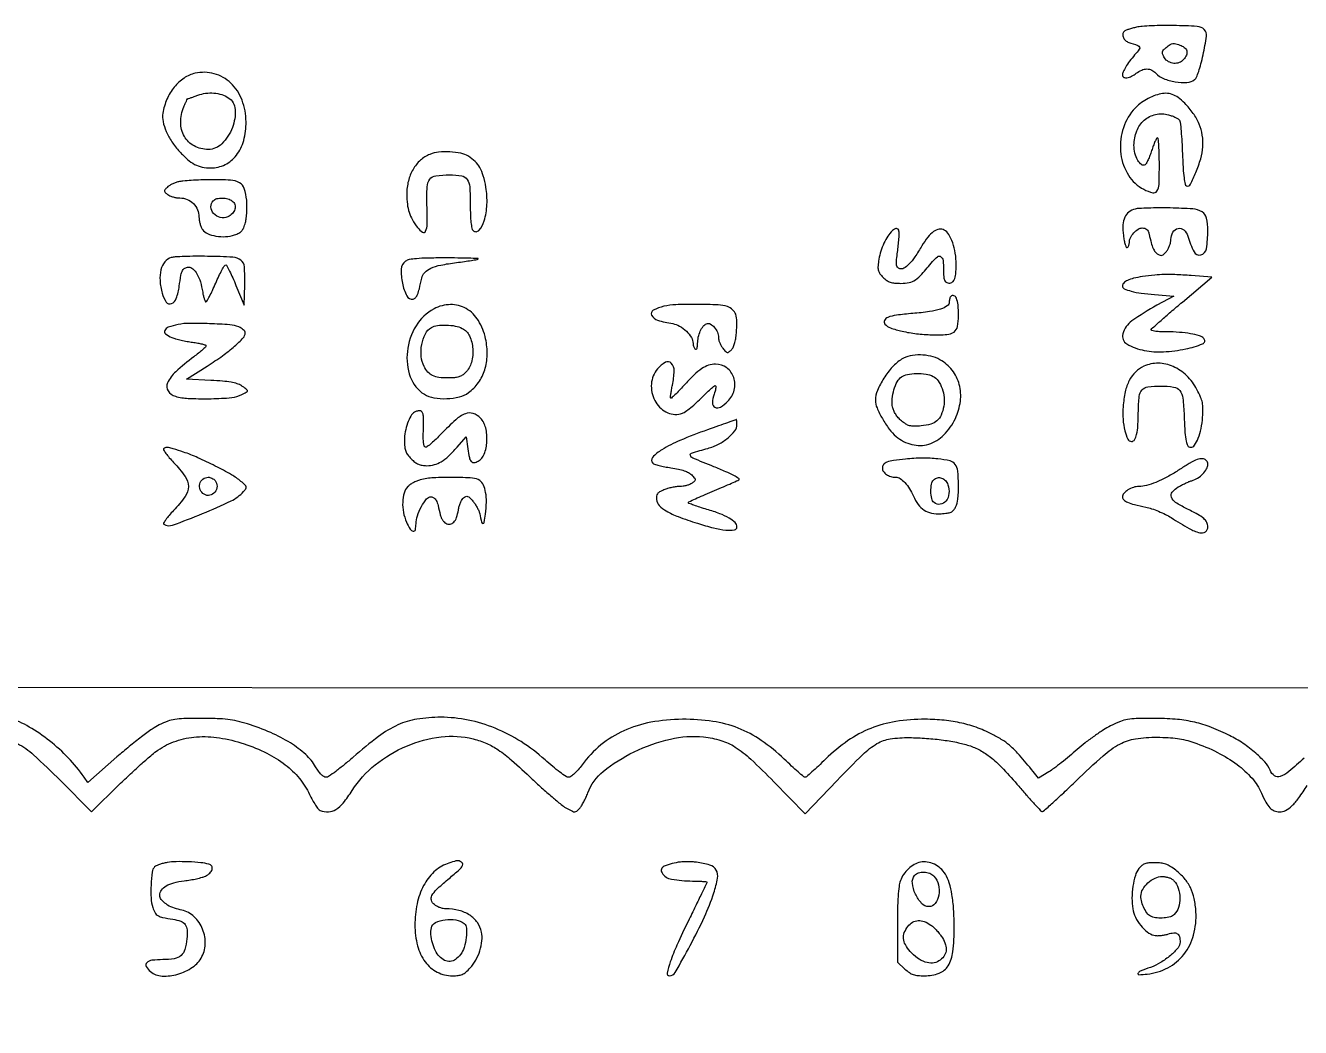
# Model space of a CAD drawing. Extents: x 8694 to 20248, y -4045 to 2404.
# Drawn here: x 9689 to 10241, y 1652 to 2086 of the extents above; entities that cross this region are included whole.
import ezdxf

# ---------------------------------------------------------------- set-up
doc = ezdxf.new("R2010")
doc.units = 0
doc.header["$MEASUREMENT"] = 0

msp = doc.modelspace()

# ---------------------------------------------------------------- linework, layer by layer
for points in [[(10394.52, 1641.25, -0.000071), (9974.43, 1641.35, -0.000235), (9697.85, 1641.58, -0.00019), (9502.11, 1641.91, -0.004014)], [(10242.76, 1768.98, -0.012447), (10236.1, 1763.15, -0.087895), (10232.38, 1761.02, -0.241452), (10229.91, 1761.34, -0.144642), (10228.01, 1763.7, 0.088974), (10225.68, 1767.34, 0.03111), (10221.15, 1771.64, 0.030004), (10215.53, 1775.82, 0.032621), (10209.6, 1779.17, 0.022129), (10201.54, 1782.61, 0.036258), (10194.42, 1784.72, 0.034917), (10186.88, 1785.82, 0.01881), (10177.5, 1786.17, 0.005743), (10169.98, 1786.08, 0.037553), (10166.23, 1785.71, 0.053052), (10163.13, 1784.83, 0.018112), (10158.86, 1782.91, 0.027269), (10155.76, 1781.17, 0.012059), (10151.87, 1778.56, 0.011895), (10147.87, 1775.59, 0.015688), (10144.38, 1772.69, -0.007434), (10141.05, 1769.82, -0.006823), (10137.54, 1766.97, -0.006834), (10134.34, 1764.52, -0.022208), (10132.13, 1763.02), (10127.73, 1760.31), (10125.31, 1763.24, 0.005607), (10119.41, 1770.22, 0.02826), (10115.86, 1773.89, 0.041976), (10112.6, 1776.43, 0.023408), (10108.25, 1778.98, 0.03174), (10101.46, 1782.02, 0.032666), (10094.41, 1784.13, 0.031294), (10086.86, 1785.38, 0.024782), (10078.6, 1785.81, 0.038922), (10065.84, 1784.84, 0.056853), (10054.97, 1781.86, 0.057407), (10045.13, 1776.55, 0.040666), (10035.45, 1768.54, -0.004776), (10032.3, 1765.52, -0.007359), (10029.51, 1762.98, -0.003035), (10027.1, 1760.87, -0.179903), (10026.56, 1760.67, -0.178272), (10026.02, 1760.87, -0.002942), (10023.56, 1762.99, -0.007214), (10020.72, 1765.54, -0.004679), (10017.5, 1768.57, 0.040111), (10007.59, 1776.67, 0.058017), (9997.61, 1781.98, 0.057189), (9986.57, 1784.9, 0.037631), (9973.44, 1785.81, 0.043962), (9959.75, 1784.51, 0.061158), (9948, 1780.83, 0.065572), (9938.12, 1774.67, 0.061689), (9929.93, 1766.05, -0.018978), (9928.23, 1763.92, -0.027885), (9926.57, 1762.2, -0.029415), (9925.1, 1760.99, -0.158687), (9924.12, 1760.67, -0.149719), (9923.03, 1761.01, -0.010448), (9920.37, 1762.89, -0.014084), (9917.25, 1765.33, -0.010105), (9913.91, 1768.22, 0.041154), (9903.54, 1776.11, 0.045248), (9892.33, 1781.92, 0.046745), (9880.61, 1785.47, 0.050233), (9868.71, 1786.67, 0.0395), (9858.42, 1785.86, 0.067455), (9850.17, 1783.37, 0.055114), (9841.82, 1778.4, 0.01858), (9830.83, 1769.42, -0.008544), (9826.89, 1766.07, -0.012201), (9823.27, 1763.24, -0.008191), (9820.18, 1761.02, -0.152705), (9819.05, 1760.67, -0.150757), (9818.12, 1760.96, -0.047856), (9816.99, 1761.9, -0.039151), (9815.77, 1763.34, -0.0236), (9814.55, 1765.21, 0.076443), (9810.23, 1770.52, 0.04343), (9803.62, 1775.53, 0.037609), (9795.1, 1780.04, 0.02683), (9784.99, 1783.83, 0.019302), (9780.57, 1785.03, 0.027554), (9776.56, 1785.72, 0.021809), (9771.87, 1786.07, 0.007412), (9765.02, 1786.17, 0.005328), (9757.43, 1786.09, 0.032852), (9753.54, 1785.75, 0.051222), (9750.51, 1784.96, 0.024779), (9746.82, 1783.37, 0.038551), (9743.8, 1781.58, 0.009411), (9739.12, 1778.18, 0.009454), (9733.81, 1774, 0.008601), (9728.5, 1769.49), (9715.88, 1758.42), (9714.24, 1760.77, 0.038111), (9707.47, 1769.02, 0.034498), (9699.32, 1776.44, 0.035422), (9690.49, 1782.46, 0.047766), (9681.72, 1786.51, 0.071038)], [(9685.4, 1775.31, -0.064118), (9692.34, 1770.41, -0.011104), (9703.96, 1759.25), (9717.4, 1745.76), (9729.46, 1757.5, -0.005128), (9734.42, 1762.23, -0.005536), (9739.36, 1766.73, -0.005242), (9743.67, 1770.5, -0.026388), (9746.21, 1772.46, -0.069544), (9754.07, 1776.39, -0.063172), (9762.98, 1778.18, -0.057222), (9772.84, 1777.77, -0.041496), (9783.52, 1775.17, -0.034204), (9793.38, 1771.11, -0.04967), (9801.35, 1766.14, -0.055594), (9807.5, 1760.2, -0.062584), (9811.9, 1753.27, 0.016051), (9813.17, 1750.79, 0.020471), (9814.5, 1748.61, 0.018873), (9815.73, 1746.9, 0.136194), (9816.54, 1746.3, 0.10011), (9820.13, 1745.7, 0.132408), (9823.28, 1746.66, 0.085771), (9826.47, 1749.52, 0.024527), (9830.35, 1754.95, -0.080922), (9840.35, 1766.06, -0.068624), (9853.92, 1774.19, -0.070198), (9868.85, 1778.2, -0.093526), (9882.84, 1777.3, -0.038751), (9888.64, 1775.32, -0.048113), (9893.64, 1772.58, -0.031748), (9899.41, 1768.09, -0.007647), (9908.35, 1759.92, 0.006065), (9913.02, 1755.62, 0.007224), (9917.53, 1751.69, 0.006343), (9921.42, 1748.48, 0.045791), (9923.44, 1747.14, 0.010553), (9925.77, 1745.95, 0.115758), (9926.79, 1745.72, 0.17338), (9927.63, 1746.03, 0.030849), (9928.86, 1747.19, 0.048586), (9929.69, 1748.27, 0.016756), (9930.67, 1749.98, 0.016468), (9931.64, 1751.94, 0.018362), (9932.44, 1753.89, -0.136891), (9939.16, 1763.24, -0.056233), (9952.47, 1771.65, -0.054572), (9968.23, 1777.26, -0.084487), (9982.61, 1778.18, -0.048589), (9990.09, 1776.66, -0.067858), (9996.27, 1773.79, -0.045983), (10003.03, 1768.53, -0.011392), (10013.06, 1758.69), (10026.6, 1744.78), (10040.42, 1759.26, -0.008468), (10051.57, 1770.55, -0.05952), (10057.68, 1775.26, -0.097257), (10063.44, 1777.32, -0.041045), (10071.68, 1777.87, -0.014574), (10079.2, 1777.54, -0.015856), (10086.48, 1776.78, -0.017024), (10092.99, 1775.66, -0.031806), (10098.15, 1774.24, -0.048635), (10102.92, 1772.06, -0.041812), (10107.44, 1768.9, -0.030348), (10112.5, 1764.15, -0.010948), (10119.11, 1756.82, 0.002745), (10122.7, 1752.72, 0.004214), (10125.85, 1749.2, 0.001502), (10128.6, 1746.21, 0.113346), (10129.14, 1745.85, 0.281166), (10129.71, 1745.95, 0.001714), (10133.85, 1749.63, 0.006251), (10138.57, 1753.96, 0.003859), (10144.01, 1759.16, -0.011102), (10155.72, 1770.03, -0.05798), (10162.91, 1775.06, -0.085281), (10169.74, 1777.35, -0.040484), (10179.02, 1778.03, -0.012005), (10183.89, 1777.88, -0.021821), (10187.86, 1777.48, -0.024707), (10191.42, 1776.79, -0.02219), (10195.02, 1775.73, -0.033465), (10205.17, 1771.47, -0.044633), (10213.68, 1766.21, -0.050785), (10220.15, 1760.25, -0.078831), (10224.23, 1753.86, 0.020994), (10226.18, 1749.83, 0.066855), (10227.94, 1747.42, 0.101864), (10229.8, 1746.13, 0.101192), (10232.03, 1745.67, 0.121993), (10234.68, 1746.33, 0.068973), (10237.39, 1748.27, 0.045534), (10240.4, 1751.72, 0.016116), (10244.08, 1757.15, -0.042516)]]:
    msp.add_lwpolyline(points, format="xyb")
for points in [[(10170.09, 2085.63, 0.014973), (10168.33, 2085.21, 0.017617), (10166.69, 2084.7, 0.016709), (10165.34, 2084.18, 0.096231), (10164.71, 2083.76, 0.180002), (10164.19, 2082.61, 0.121243), (10164.43, 2081.18, 0.105088), (10165.37, 2079.86, 0.109425), (10166.75, 2079.06, -0.007834), (10170.63, 2077.77, -0.201003), (10171.44, 2077.04, -0.280965), (10171.33, 2076.09, -0.014867), (10169.31, 2073.62, 0.017736), (10167.13, 2070.92, 0.02686), (10165.46, 2068.42, 0.030469), (10164.34, 2066.27, 0.104196), (10164.02, 2064.74, 0.311906), (10164.59, 2063.91, 0.129692), (10166, 2063.77, 0.076107), (10168, 2064.4, 0.051418), (10170.02, 2065.67, -0.061921), (10172.38, 2067.08, -0.104319), (10174.62, 2067.56, -0.117148), (10176.69, 2067.07, -0.09262), (10178.52, 2065.68, 0.116214), (10181.8, 2063.41, 0.052452), (10186.88, 2062.02, 0.052631), (10191.99, 2061.72, 0.151369), (10195.29, 2062.92, 0.130101), (10196.08, 2063.93, 0.018226), (10197.05, 2066.44, 0.018534), (10198.04, 2069.71, 0.011296), (10198.98, 2073.63, 0.018848), (10200.41, 2081.74, 0.235047), (10199.45, 2084.61, 0.183135), (10196.42, 2085.97, 0.010985), (10186.24, 2086.36, 0.00756), (10181.43, 2086.37, 0.007767), (10176.66, 2086.22, 0.007566), (10172.54, 2085.98, 0.032294)], [(10189.46, 2077.7, -0.109414), (10191.2, 2076.55, -0.171275), (10191.94, 2074.94, -0.151756), (10191.54, 2073.07, -0.081641), (10190.06, 2071.21, -0.121702), (10188.04, 2070.12, -0.113485), (10185.68, 2070.06, -0.110408), (10183.49, 2071.04, -0.110112), (10181.92, 2072.87, -0.044753), (10181.39, 2074.1, -0.145363), (10181.37, 2074.97, -0.126576), (10181.84, 2075.79, -0.030411), (10183, 2076.85, -0.02513), (10184.74, 2078.12, -0.113111), (10185.91, 2078.55, -0.104006), (10187.2, 2078.45, -0.019606)], [(9762.39, 2065.68, 0.093396), (9757.54, 2063.58, 0.073783), (9753.31, 2059.71, 0.068477), (9750.14, 2054.47, 0.061868), (9748.36, 2048.39, 0.092487), (9748.45, 2044.77, 0.050284), (9749.81, 2040.51, 0.044676), (9752.24, 2036.03, 0.036801), (9755.58, 2031.73, 0.029486), (9759.01, 2028.37, 0.059262), (9762.13, 2026.23, 0.068015), (9765.37, 2025.06, 0.052489), (9769.1, 2024.67, 0.115463), (9775.3, 2026.12, 0.114879), (9780.23, 2030.17, 0.098678), (9783.37, 2036.56, 0.065965), (9784.41, 2044.66, 0.089695), (9782.68, 2054.05, 0.112353), (9777.8, 2061.41, 0.123527), (9770.63, 2065.48, 0.123764)], [(9776.72, 2055.1, -0.239575), (9779.7, 2050.01, -0.107601), (9778.46, 2042.14, -0.101506), (9773.96, 2035.17, -0.201572), (9768.01, 2032.67, -0.123317), (9761.95, 2034.19, -0.141664), (9757.69, 2038.34, -0.130929), (9756.09, 2044.41, -0.098345), (9757.47, 2051.2, -0.00677), (9758.05, 2052.53, -0.010687), (9758.58, 2053.66, -0.00493), (9759.06, 2054.58, -0.264816), (9759.22, 2054.69, 0.069766), (9759.44, 2054.73, 0.00116), (9760.61, 2055.13, 0.002972), (9761.97, 2055.61, 0.001968), (9763.52, 2056.17, -0.056037), (9766.9, 2057, -0.052537), (9770.45, 2057.09, -0.054112), (9773.84, 2056.44, -0.068829)], [(10180, 2056.64, 0.037378), (10176.8, 2055.52, 0.034672), (10173.71, 2053.92, 0.03549), (10170.96, 2051.95, 0.045027), (10168.74, 2049.75, 0.107034), (10164.06, 2040.89, 0.101478), (10163.33, 2030.7, 0.10743), (10166.64, 2021.52, 0.134393), (10173.28, 2015.41, 0.053195), (10177.13, 2013.91, 0.329803), (10178.99, 2014.64, 0.132074), (10179.87, 2017.5, 0.008873), (10180.02, 2026.14, 0.006646), (10179.96, 2030.56, 0.011046), (10179.78, 2034.28, 0.004813), (10179.53, 2037.37, 0.388088), (10179.2, 2037.67, 0.275851), (10178.81, 2037.43, 0.014777), (10178.12, 2036.06, 0.019691), (10177.38, 2034.3, 0.012737), (10176.66, 2032.2, -0.013882), (10175.92, 2030.06, -0.017946), (10175.12, 2028.14, -0.015835), (10174.35, 2026.61, -0.131048), (10173.82, 2026.05, -0.310862), (10172.25, 2026.12, -0.101488), (10170.65, 2027.96, -0.069951), (10169.43, 2031.05, -0.058992), (10169.03, 2034.53, -0.093724), (10170.19, 2040.68, -0.119679), (10173.5, 2045.38, -0.128682), (10178.39, 2047.83, -0.11826), (10184.02, 2047.67, -0.021912), (10185.57, 2047.18, -0.024918), (10187.02, 2046.57, -0.025215), (10188.18, 2045.93, -0.111653), (10188.73, 2045.39, -0.118085), (10189.06, 2044.45, -0.004171), (10189.44, 2040.59, -0.007523), (10189.77, 2035.98, -0.005172), (10190.02, 2030.75, 0.005101), (10190.32, 2024.45, 0.017303), (10190.7, 2020.36, 0.018905), (10191.15, 2017.62, 0.268329), (10191.79, 2016.91, 0.365904), (10193.45, 2017.58, 0.023356), (10195.87, 2022.7, 0.030372), (10197.92, 2028.63, 0.049804), (10198.83, 2033.86, 0.058217), (10198.62, 2038.88, 0.058926), (10197.25, 2043.69, 0.055431), (10194.71, 2048.3, 0.04237), (10190.99, 2052.7, 0.037232), (10188.15, 2055.14, 0.073253), (10185.53, 2056.54, 0.084815), (10182.89, 2057.01, 0.066831)], [(9864.04, 2030.55, 0.089095), (9859.93, 2027.99, 0.077704), (9856.73, 2024.04, 0.071799), (9854.71, 2019.01, 0.059777), (9854.02, 2013.28, 0.028321), (9854.27, 2008.94, 0.050287), (9855.03, 2005.44, 0.051932), (9856.45, 2002.24, 0.032469), (9858.72, 1998.82, 0.084287), (9860.88, 1996.8, 0.469843), (9862.2, 1997.21, 0.097384), (9862.84, 2000.3, 0.008162), (9862.77, 2008.5, -0.016204), (9862.84, 2016.52, -0.151144), (9863.98, 2019.75, -0.202535), (9866.59, 2021.28, -0.032731), (9872.59, 2021.67, -0.039966), (9877.81, 2021.25, -0.206043), (9880.2, 2019.73, -0.135953), (9881.29, 2016.53, -0.014432), (9881.52, 2008.57, 0.008664), (9881.6, 2004.28, 0.01867), (9881.83, 2000.99, 0.01983), (9882.2, 1998.57, 0.150237), (9882.73, 1997.56, 0.430692), (9885.3, 1997.63, 0.110928), (9887.56, 2001.69, 0.060844), (9888.76, 2008.82, 0.053653), (9888.29, 2016.33, 0.026347), (9887.17, 2021.27, 0.060022), (9885.7, 2024.79, 0.072075), (9883.64, 2027.46, 0.055215), (9880.72, 2029.71, 0.087602), (9877.43, 2031, 0.036943), (9872.7, 2031.59, 0.036946), (9867.83, 2031.48, 0.070679)], [(9755.16, 2018.67, 0.03107), (9753.75, 2018.25, 0.025201), (9752.31, 2017.62, 0.025889), (9751.03, 2016.91, 0.058197), (9750.16, 2016.21, 0.025247), (9749.25, 2015.19, 0.195863), (9749.07, 2014.58, 0.188135), (9749.36, 2014.01, 0.023042), (9750.46, 2013.11, 0.063023), (9751.45, 2012.56, 0.030212), (9752.82, 2012.09, 0.029371), (9754.33, 2011.78, 0.036983), (9755.76, 2011.67, -0.09993), (9758.89, 2011.04, -0.096573), (9761.58, 2009.24, -0.096749), (9763.39, 2006.56, -0.100715), (9764.02, 2003.44, 0.038719), (9764.13, 2002.01, 0.02868), (9764.47, 2000.46, 0.029257), (9764.96, 1999.02, 0.056191), (9765.54, 1997.95, 0.141928), (9767.7, 1996.21, 0.057779), (9771.37, 1995.15, 0.054259), (9775.57, 1994.92, 0.066831), (9779.43, 1995.64, 0.038601), (9781.34, 1996.44, 0.094952), (9782.53, 1997.37, 0.086085), (9783.37, 1998.74, 0.027895), (9784.11, 2000.99, 0.034432), (9784.51, 2002.98, 0.01695), (9784.74, 2005.56, 0.016733), (9784.81, 2008.26, 0.023382), (9784.68, 2010.67, 0.053629), (9783.61, 2015.69, 0.185578), (9781.55, 2018.23, 0.117051), (9777.67, 2019.38, 0.016036), (9769.16, 2019.57, 0.006469), (9764.84, 2019.47, 0.00711), (9760.66, 2019.26, 0.006684), (9757.09, 2018.99, 0.035347)], [(9778.45, 2010.34, -0.161917), (9779.55, 2008.8, -0.145336), (9779.57, 2006.82, -0.120977), (9778.46, 2004.88, -0.095723), (9776.48, 2003.47, -0.169987), (9773.26, 2003.18, -0.150067), (9770.37, 2004.92, -0.171269), (9769.19, 2007.8, -0.212071), (9770.22, 2010.47, -0.135532), (9771.78, 2011.36, -0.065564), (9774.09, 2011.62, -0.062974), (9776.51, 2011.28, -0.091373)], [(10169.56, 2006.86, 0.105814), (10166.81, 2005.56, 0.126122), (10165.04, 2003.32, 0.095044), (10164.26, 1999.97, 0.040798), (10164.45, 1995.36, 0.016212), (10164.79, 1993.21, 0.029899), (10165.23, 1991.49, 0.035392), (10165.69, 1990.33, 0.444823), (10166.1, 1990.22, 0.095762), (10166.45, 1990.54, 0.052719), (10166.75, 1991.05, 0.049855), (10166.95, 1991.66, 0.056411), (10167.02, 1992.26, -0.11224), (10167.5, 1994.37, -0.067837), (10168.91, 1996.51, -0.069709), (10170.78, 1998.13, -0.144592), (10172.62, 1998.67, -0.065268), (10173.77, 1998.52, -0.122061), (10174.6, 1998.07, -0.108015), (10175.17, 1997.24, -0.044225), (10175.59, 1995.92, 0.011035), (10176.5, 1992.18, 0.037983), (10177.33, 1989.83, 0.060243), (10178.24, 1988.28, 0.092375), (10179.39, 1987.24, 0.072531), (10180.37, 1986.83, 0.149878), (10181.18, 1986.86, 0.108753), (10182.02, 1987.37, 0.028552), (10183.08, 1988.53, 0.048263), (10183.83, 1989.64, 0.033274), (10184.45, 1991.01, 0.033622), (10184.88, 1992.43, 0.056764), (10185.02, 1993.66, -0.130679), (10185.88, 1996.87, -0.21546), (10188.11, 1998.49, -0.233707), (10190.65, 1997.82, -0.143912), (10192.35, 1995.16, 0.046075), (10195.06, 1988.28, 0.357657), (10198, 1986.97, 0.293647), (10200.4, 1989.66, 0.039556), (10201.02, 1997.56, 0.05306), (10200.45, 2002.96, 0.207853), (10198.54, 2005.62, 0.117821), (10194.52, 2006.88, 0.012715), (10184.71, 2007.32, 0.00561), (10179.83, 2007.35, 0.006734), (10175.23, 2007.28, 0.005848), (10171.37, 2007.11, 0.043953)], [(10063.82, 1996.94, 0.046014), (10061.96, 1994.38, 0.032721), (10060.34, 1991.21, 0.031802), (10059.11, 1987.74, 0.035495), (10058.38, 1984.27, 0.021645), (10058.14, 1981.73, 0.081056), (10058.32, 1980.15, 0.09359), (10058.98, 1978.83, 0.034579), (10060.35, 1977.25, 0.043003), (10061.91, 1975.94, 0.072932), (10063.43, 1975.17, 0.059908), (10065.31, 1974.79, 0.020737), (10068.08, 1974.67, 0.051871), (10071.67, 1975.04, 0.099205), (10074.32, 1976.18, 0.060277), (10077.11, 1978.65, 0.01005), (10081.77, 1984.1, -0.05472), (10083.92, 1986.2, -0.336813), (10085.36, 1986.22, -0.209068), (10086.3, 1984.61, -0.028021), (10086.52, 1980.6, 0.012245), (10086.59, 1977.7, 0.066822), (10086.88, 1976.17, 0.137953), (10087.45, 1975.31, 0.128319), (10088.4, 1974.85, 0.161753), (10090.07, 1975.06, 0.17799), (10091.2, 1976.22, 0.085023), (10091.83, 1978.66, 0.019729), (10092.01, 1982.9, 0.040339), (10091.63, 1987.7, 0.044059), (10090.49, 1992.23, 0.04865), (10088.82, 1995.86, 0.138433), (10086.83, 1997.77, 0.173235), (10084.67, 1998.09, 0.104929), (10082.25, 1997.06, 0.071685), (10079.71, 1994.67, 0.035022), (10077.18, 1990.98, -0.016781), (10074.12, 1986.15, -0.042671), (10071.5, 1982.94, -0.064579), (10069.29, 1981.18, -0.231495), (10067.54, 1981.02, -0.119493), (10066.63, 1981.65, -0.142027), (10066.18, 1982.59, -0.063519), (10066.12, 1984.2, -0.009329), (10066.48, 1987.44, 0.004048), (10067.17, 1993.23, 0.028265), (10067.32, 1996.08, 0.066287), (10067.11, 1997.64, 0.247326), (10066.45, 1998.35, 0.151453), (10065.93, 1998.36, 0.055659), (10065.23, 1998.09, 0.048754), (10064.49, 1997.6, 0.041499)], [(9752.03, 1985.82, 0.152199), (9749.24, 1983.95, 0.107446), (9747.53, 1980.55, 0.081466), (9747.13, 1975.87, 0.048857), (9748.09, 1970.37, 0.082054), (9749.86, 1966.55, 0.356567), (9752.08, 1965.89, 0.21418), (9754.2, 1968.16, 0.047304), (9755.47, 1973.47, -0.008964), (9756.22, 1978.18, -0.069593), (9756.91, 1980.29, -0.165019), (9757.91, 1981.3, -0.11619), (9759.47, 1981.67, -0.185802), (9761.4, 1980.93, -0.080186), (9763.15, 1978.74, -0.057967), (9764.6, 1975.32, -0.031444), (9765.61, 1970.86, 0.01641), (9765.92, 1969.25, 0.025712), (9766.3, 1967.9, 0.023252), (9766.7, 1966.88, 0.295905), (9767.03, 1966.67, 0.27289), (9767.43, 1966.91, 0.005686), (9768.58, 1969.04, 0.011605), (9769.87, 1971.64, 0.007348), (9771.25, 1974.73, -0.009574), (9772.65, 1977.81, -0.015349), (9773.97, 1980.38, -0.00919), (9775.14, 1982.41, -0.316525), (9775.62, 1982.62, -0.224689), (9776.1, 1982.27, -0.006337), (9777.29, 1979.95, -0.011764), (9778.61, 1977.13, -0.007674), (9780.02, 1973.8), (9783.52, 1965.17), (9783.81, 1974.09, 0.02333), (9783.7, 1981.83, 0.21786), (9782.17, 1984.7, 0.150647), (9778.68, 1985.99, 0.009768), (9767.74, 1986.37, 0.005421), (9762.49, 1986.39, 0.006959), (9757.67, 1986.29, 0.005476), (9753.64, 1986.11, 0.058182)], [(9853.46, 1984.25, 0.226022), (9851.64, 1980.87, 0.062757), (9852.1, 1974.7, 0.068109), (9854.02, 1969.22, 0.333739), (9856.79, 1967.87, 0.172377), (9857.84, 1968.48, 0.077632), (9858.67, 1969.86, 0.038388), (9859.47, 1972.34, 0.007632), (9860.49, 1976.9, -0.140798), (9861.78, 1979.37, -0.096803), (9864.39, 1981.21, -0.057422), (9868.73, 1982.59, -0.017094), (9875.61, 1983.68, 0.004038), (9879.03, 1984.14, 0.006198), (9881.99, 1984.59, 0.002451), (9884.52, 1985.02, 0.153953), (9884.91, 1985.23, 0.655264), (9884.84, 1985.41, 0.001341), (9880.83, 1985.54, 0.004857), (9876.09, 1985.64, 0.002783), (9870.38, 1985.67, 0.004471), (9862.92, 1985.6, 0.016465), (9858.21, 1985.36, 0.023802), (9855.1, 1984.95, 0.113635)], [(10172.65, 1977.57, 0.021193), (10168.86, 1976.85, 0.052241), (10166.19, 1975.92, 0.081349), (10164.57, 1974.81, 0.20469), (10164.02, 1973.52, 0.296894), (10164.79, 1972.34, 0.038715), (10167.78, 1971.28, 0.031842), (10172.17, 1970.4, 0.01494), (10177.93, 1969.8), (10186.35, 1969.17), (10178.95, 1965.17, 0.031836), (10168.13, 1958.39, 0.170649), (10164.21, 1952.78, 0.338898), (10165.96, 1948.42, 0.088355), (10173.5, 1945.59, 0.058716), (10181.82, 1945.04, 0.037368), (10191.45, 1946.27, 0.044597), (10198.76, 1948.45, 0.538771), (10199.25, 1950.84, 0.12708), (10197.34, 1951.96, 0.026663), (10193.54, 1952.84, 0.025119), (10188.71, 1953.44, 0.017362), (10183.21, 1953.65, -0.009601), (10180.09, 1953.72, -0.028455), (10177.95, 1953.93, -0.047079), (10176.69, 1954.25, -0.47713), (10176.54, 1954.69, -0.072407), (10177.1, 1955.37, -0.001234), (10180.74, 1958.6, -0.003123), (10185.02, 1962.33, -0.00207), (10189.97, 1966.55), (10202.77, 1977.39), (10193.74, 1978.03, 0.005337), (10186.77, 1978.45, 0.017835), (10182.2, 1978.51, 0.020985), (10178.02, 1978.25, 0.009808)], [(10089.69, 1969, 0.091573), (10089.43, 1968.63, 0.035645), (10089.22, 1968.04, 0.0338), (10089.07, 1967.35, 0.03563), (10089.02, 1966.66, -0.244783), (10088.09, 1964.88, -0.075577), (10085.28, 1963.49, -0.043434), (10080.5, 1962.41, -0.013504), (10073.18, 1961.61, 0.011791), (10066.17, 1960.87, 0.058906), (10062.34, 1959.91, 0.193333), (10060.94, 1958.62, 0.291871), (10061.14, 1957.03, 0.1371), (10063.53, 1955.37, 0.027163), (10068.59, 1953.93, 0.027064), (10074.81, 1952.85, 0.022911), (10081.48, 1952.38, 0.021458), (10088.01, 1952.5, 0.140565), (10091.07, 1953.59, 0.193513), (10092.58, 1955.94, 0.047374), (10093.01, 1960.61, 0.020744), (10092.8, 1965.33, 0.072808), (10092.1, 1968.28, 0.221772), (10091.01, 1969.32, 0.283919)], [(9865.83, 1963.63, 0.136684), (9858.02, 1956.25, 0.107688), (9854.27, 1945.19, 0.11452), (9855.56, 1934.12, 0.169999), (9861.64, 1926.59, 0.098625), (9865.76, 1925.06, 0.049462), (9871.32, 1924.72, 0.049506), (9876.82, 1925.47, 0.10094), (9880.76, 1927.31, 0.079022), (9885.04, 1931.68, 0.077741), (9887.79, 1937.18, 0.072366), (9888.84, 1943.6, 0.056154), (9888.18, 1950.67, 0.086161), (9885.05, 1958.54, 0.124554), (9879.72, 1963.75, 0.137664), (9872.97, 1965.48, 0.116549)], [(9965.43, 1964.73, 0.061897), (9960.78, 1962.99, 0.409465), (9960.1, 1960.85, 0.206887), (9962.63, 1958.73, 0.03134), (9969.21, 1957.21, -0.092258), (9972.2, 1956.13, -0.059874), (9975.12, 1953.9, -0.061956), (9977.31, 1951.18, -0.138968), (9978.02, 1948.65, 0.048706), (9978.1, 1947.89, 0.047108), (9978.32, 1947.15, 0.050901), (9978.64, 1946.54, 0.108126), (9979.02, 1946.17, 0.293793), (9979.41, 1946.18, 0.147473), (9979.74, 1946.57, 0.070488), (9979.95, 1947.4, 0.028559), (9980.02, 1948.56, -0.05235), (9980.31, 1951.36, -0.053491), (9981.18, 1954, -0.059428), (9982.44, 1956.09, -0.136842), (9983.9, 1957.18, -0.2231), (9985.49, 1957.06, -0.088466), (9987.22, 1955.64, -0.07694), (9988.56, 1953.46, -0.100103), (9989.02, 1951.17, 0.065901), (9989.16, 1950.13, 0.033017), (9989.59, 1948.87, 0.032088), (9990.22, 1947.6, 0.040816), (9990.96, 1946.53, 0.016661), (9992.18, 1945.14, 0.161066), (9992.86, 1944.77, 0.210803), (9993.54, 1944.93, 0.031161), (9994.62, 1945.87, 0.089277), (9995.37, 1946.93, 0.035817), (9996.01, 1948.59, 0.031092), (9996.5, 1950.68, 0.021844), (9996.8, 1953.07, 0.021403), (9997.01, 1958.14, 0.081746), (9996.49, 1961.25, 0.130219), (9995.16, 1963.23, 0.097378), (9992.88, 1964.57, 0.074028), (9988.87, 1965.33, 0.008532), (9979.68, 1965.54, 0.009904), (9970.5, 1965.41, 0.050235)], [(9754.99, 1956.81, 0.028396), (9750.73, 1955.64, 0.201157), (9749.16, 1954.26, 0.360924), (9749.53, 1952.77, 0.06083), (9752.27, 1951.22, 0.03044), (9753.91, 1950.65, 0.011723), (9756.26, 1950.05, 0.011557), (9758.83, 1949.52, 0.013976), (9761.27, 1949.15, -0.013714), (9763.48, 1948.82, -0.021933), (9765.33, 1948.4, -0.017606), (9766.76, 1947.96, -0.318806), (9767.02, 1947.59, -0.201375), (9766.81, 1947.09, -0.00951), (9765.48, 1945.83, -0.014392), (9763.78, 1944.38, -0.009734), (9761.77, 1942.81, 0.023819), (9753.97, 1936.39, 0.099413), (9750.37, 1931.51, 0.257553), (9750.6, 1928.06, 0.184402), (9753.77, 1925.72, 0.055995), (9759.35, 1924.83, 0.015354), (9768.25, 1924.68, 0.013927), (9777.06, 1925.05, 0.081633), (9781.55, 1926.12, 0.012124), (9782.88, 1926.71, 0.018465), (9784, 1927.3, 0.013447), (9784.87, 1927.83, 0.255046), (9785.02, 1928.1, 0.203735), (9784.9, 1928.38, 0.014831), (9784.25, 1928.98, 0.01883), (9783.39, 1929.65, 0.013048), (9782.38, 1930.35, 0.073096), (9780.58, 1931.19, 0.029422), (9777.92, 1931.81, 0.021429), (9774.27, 1932.28, 0.008348), (9769.18, 1932.63), (9758.62, 1933.17), (9767.6, 1938.86, 0.014395), (9774.22, 1943.32, 0.024375), (9779.45, 1947.47, 0.024514), (9783.15, 1951.05, 0.190573), (9784.02, 1953.24, 0.149142), (9783.83, 1953.89, 0.057846), (9783.21, 1954.6, 0.050559), (9782.32, 1955.27, 0.04343), (9781.27, 1955.79, 0.074072), (9777.35, 1956.69, 0.009298), (9768.62, 1957.19, 0.010577), (9759.88, 1957.34, 0.052041)], [(9878.03, 1955.16, -0.166481), (9881.2, 1951.86, -0.09065), (9882.62, 1946.35, -0.08638), (9882.03, 1940.44, -0.128906), (9879.42, 1935.98, -0.052298), (9878.02, 1934.84, -0.068829), (9876.53, 1934.15, -0.054614), (9874.66, 1933.78, -0.020822), (9872, 1933.67, -0.029916), (9867.96, 1933.91, -0.08127), (9865.21, 1934.71, -0.100264), (9863.21, 1936.22, -0.062539), (9861.53, 1938.65, -0.097636), (9860.26, 1943.02, -0.068135), (9860.51, 1948.17, -0.071435), (9862.07, 1952.78, -0.144701), (9864.68, 1955.54, -0.101283), (9867.26, 1956.41, -0.037717), (9871.11, 1956.59, -0.037895), (9875.05, 1956.18, -0.074572)], [(9962.61, 1937.59, 0.158489), (9959.99, 1931.13, 0.137242), (9961.46, 1923.94, 0.148599), (9966.31, 1918.94, 0.189306), (9972.63, 1918.1, 0.084806), (9974.11, 1918.74, 0.018471), (9976.39, 1920.36, 0.018743), (9978.92, 1922.46, 0.016991), (9981.37, 1924.81, -0.008159), (9983.65, 1927.07, -0.013558), (9985.65, 1928.89, -0.007168), (9987.35, 1930.31, -0.38427), (9987.74, 1930.29, -0.212799), (9987.88, 1929.92, -0.025192), (9987.79, 1929.02, -0.026573), (9987.55, 1927.91, -0.018784), (9987.18, 1926.69, 0.069356), (9986.42, 1922.9, 0.294828), (9987.51, 1920.99, 0.262073), (9989.86, 1921.06, 0.060721), (9993.1, 1923.59, 0.135946), (9995.82, 1928.41, 0.141548), (9995.63, 1933.85, 0.153024), (9992.61, 1938.06, 0.163403), (9987.82, 1939.66, 0.079256), (9984.75, 1939.17, 0.068579), (9981.83, 1937.74, 0.045733), (9978.5, 1935.03, 0.014223), (9974.03, 1930.39, -0.006581), (9971.98, 1928.2, -0.010993), (9970.19, 1926.41, -0.004777), (9968.66, 1924.98, -0.401717), (9968.37, 1924.99, -0.225427), (9968.25, 1925.32, -0.006948), (9968.42, 1926.79, -0.012389), (9968.7, 1928.56, -0.008108), (9969.1, 1930.58, 0.044783), (9969.85, 1936.71, 0.197109), (9968.6, 1940.05, 0.347972), (9966.05, 1940.45, 0.089339)], [(10068.39, 1941.75, 0.07219), (10064.43, 1938.48, 0.041675), (10060.68, 1933.55, 0.041939), (10057.9, 1928.27, 0.101359), (10057.03, 1923.97, 0.100832), (10057.71, 1920.71, 0.028893), (10060.03, 1916.06, 0.029894), (10063.01, 1911.51, 0.057787), (10065.99, 1908.35, 0.113518), (10072.86, 1904.83, 0.136293), (10080.09, 1905, 0.124582), (10086.67, 1908.97, 0.086404), (10091.65, 1916.13, 0.077703), (10093.81, 1923.61, 0.095897), (10093.34, 1930.83, 0.101923), (10090.27, 1937.03, 0.09924), (10084.97, 1941.58, 0.070791), (10081.04, 1943.1, 0.054774), (10076.48, 1943.65, 0.055865), (10072.02, 1943.2, 0.083898)], [(10173.33, 1938.76, 0.084892), (10169.68, 1936.25, 0.081155), (10167.01, 1932.64, 0.066239), (10165.25, 1927.72, 0.034957), (10164.34, 1921.29, 0.032163), (10164.31, 1915.72, 0.044641), (10165.04, 1910.79, 0.053508), (10166.31, 1907.22, 0.287769), (10167.98, 1906.17, 0.267458), (10169.28, 1906.92, 0.076407), (10170.16, 1909.17, 0.040902), (10170.71, 1913.07, 0.011154), (10170.92, 1919.3, -0.022275), (10171.28, 1925.68, -0.158309), (10172.52, 1928.49, -0.181249), (10175.07, 1929.82, -0.031064), (10180.64, 1930.17, -0.038487), (10186.18, 1929.74, -0.188468), (10188.85, 1928.19, -0.140738), (10190.19, 1924.95, -0.018536), (10190.76, 1917.44, 0.005332), (10191.12, 1909.99, 0.034451), (10191.61, 1906.26, 0.085034), (10192.35, 1904.33, 0.264423), (10193.51, 1903.67, 0.245249), (10195.23, 1904.57, 0.056184), (10196.84, 1907.54, 0.046377), (10198.11, 1911.75, 0.03265), (10198.77, 1916.66, 0.016556), (10198.9, 1920.45, 0.05086), (10198.65, 1923, 0.052506), (10197.89, 1925.4, 0.018525), (10196.32, 1928.65, 0.077346), (10191.85, 1934.67, 0.090998), (10185.98, 1938.65, 0.099473), (10179.52, 1940.06, 0.113055)], [(10082.02, 1934.38, -0.128409), (10084.2, 1932.46, -0.06268), (10085.89, 1929.13, -0.059042), (10086.79, 1925.19, -0.073225), (10086.64, 1921.44, -0.053657), (10085.49, 1917.63, -0.113421), (10083.69, 1915.15, -0.1104), (10080.96, 1913.65, -0.049194), (10076.89, 1912.91, -0.017019), (10073.75, 1912.76, -0.066539), (10071.82, 1912.99, -0.080275), (10070.21, 1913.69, -0.03201), (10068.26, 1915.12, -0.039876), (10066.94, 1916.43, -0.036292), (10065.8, 1917.96, -0.037754), (10064.94, 1919.57, -0.057658), (10064.47, 1921.07, -0.069359), (10064.31, 1924.62, -0.0479), (10065.06, 1928.57, -0.049267), (10066.46, 1932.06, -0.120547), (10068.27, 1934.13, -0.108693), (10070.87, 1935.21, -0.040008), (10074.84, 1935.61, -0.040173), (10078.94, 1935.35, -0.081209)], [(9857.41, 1918.92, 0.115753), (9855.77, 1917.15, 0.043325), (9854.35, 1914.04, 0.04096), (9853.35, 1910.34, 0.044944), (9853.02, 1906.64, 0.021345), (9853.14, 1903.8, 0.065834), (9853.56, 1901.92, 0.075258), (9854.41, 1900.36, 0.034166), (9855.94, 1898.59, 0.033466), (9857.56, 1897.18, 0.06101), (9859.06, 1896.3, 0.063381), (9860.7, 1895.83, 0.039115), (9862.69, 1895.68, 0.066633), (9865.96, 1896.12, 0.069987), (9868.94, 1897.41, 0.053298), (9872.05, 1899.79, 0.021173), (9875.79, 1903.66), (9879.77, 1908.14), (9880.49, 1902.91, 0.017666), (9881.14, 1899.16, 0.123089), (9881.95, 1897.5, 0.256471), (9883.13, 1897.04, 0.090427), (9884.92, 1897.62, 0.183103), (9887.6, 1900.69, 0.075392), (9888.74, 1906.18, 0.072349), (9888.21, 1912.05, 0.130561), (9885.93, 1916.27, 0.126154), (9882.75, 1918.29, 0.176141), (9879.42, 1918.17, 0.088409), (9875.24, 1915.56, 0.017765), (9868.92, 1909.42, -0.010335), (9866.72, 1907.22, -0.014681), (9864.67, 1905.36, -0.010644), (9862.91, 1903.92, -0.167518), (9862.18, 1903.67, -0.319147), (9861.62, 1904.07, -0.053407), (9861.3, 1905.44, -0.031242), (9861.17, 1907.73, -0.008323), (9861.24, 1911.39, 0.007366), (9861.33, 1915.44, 0.039566), (9861.17, 1917.63, 0.087786), (9860.76, 1918.85, 0.224511), (9860.02, 1919.39, 0.052658), (9859.37, 1919.44, 0.038124), (9858.64, 1919.36, 0.038752), (9857.95, 1919.19, 0.065474)], [(9984.34, 1911.22, 0.012911), (9972.37, 1906.6, 0.038239), (9964.53, 1902.6, 0.07164), (9960.5, 1899.27, 0.400177), (9960.57, 1896.73, 0.123411), (9961.3, 1896.29, 0.012265), (9963.3, 1895.73, 0.014856), (9965.75, 1895.2, 0.01127), (9968.46, 1894.75, -0.015877), (9971.7, 1894.19, -0.031729), (9974.2, 1893.5, -0.040615), (9976.1, 1892.67, -0.074916), (9977.44, 1891.66, -0.012766), (9978.74, 1890.27, -0.17382), (9979, 1889.64, -0.223801), (9978.76, 1889.07, -0.022472), (9977.58, 1888.11, -0.062909), (9976.6, 1887.56, -0.0303), (9975.23, 1887.09, -0.029464), (9973.72, 1886.78, -0.037202), (9972.3, 1886.67, 0.034336), (9970.76, 1886.56, 0.018588), (9968.9, 1886.24, 0.018437), (9967.02, 1885.76, 0.027609), (9965.42, 1885.19, 0.024937), (9963.53, 1884.29, 0.106494), (9962.59, 1883.48, 0.138505), (9962.19, 1882.48, 0.054013), (9962.2, 1880.97, 0.165485), (9963.41, 1878.43, 0.068519), (9966.44, 1876.07, 0.041013), (9971.61, 1873.61, 0.012116), (9979.89, 1870.71, 0.016915), (9986.87, 1868.7, 0.038028), (9992.3, 1867.77, 0.056591), (9995.92, 1867.84, 0.375907), (9997.02, 1869.1, 0.203163), (9996.22, 1870.99, 0.059427), (9993.65, 1872.94, 0.042802), (9989.6, 1874.88, 0.019811), (9984.06, 1876.72, -0.006563), (9980.98, 1877.66, -0.010584), (9978.38, 1878.54, -0.004576), (9976.23, 1879.35, -0.310052), (9976.02, 1879.65, -0.28755), (9976.23, 1879.99, -0.00254), (9979.03, 1881.33, -0.00769), (9982.34, 1882.82, -0.004766), (9986.27, 1884.49, 0.002178), (9990.29, 1886.16, 0.002997), (9993.89, 1887.71, 0.001916), (9996.9, 1889.04, 0.035886), (9997.81, 1889.52, 0.545985), (9997.82, 1890.12, 0.023778), (9995.67, 1891.38, 0.018935), (9992.18, 1893.05, 0.006362), (9986.98, 1895.23, -0.00303), (9977.91, 1898.95, -0.220396), (9976.86, 1900.11, -0.417605), (9977.4, 1901.15, -0.006644), (9984.45, 1903.19, 0.051677), (9989.09, 1905.01, 0.053635), (9993.19, 1907.71, 0.060275), (9996.09, 1910.76, 0.161361), (9997.02, 1913.57, 0.011187), (9997, 1914.37, 0.019159), (9996.95, 1915.04, 0.014253), (9996.87, 1915.55, 0.42021), (9996.77, 1915.62, 0.035307), (9996.57, 1915.57, 0.000052), (9993.02, 1914.31, 0.000429), (9989.03, 1912.89, 0.000265)], [(9748.69, 1903.01, 0.353007), (9748.64, 1902.53, 0.014583), (9749.7, 1900.99, 0.019754), (9751.16, 1899.14, 0.012047), (9753.03, 1897.07, -0.03439), (9758.05, 1890.97, -0.15703), (9759.42, 1886.66, -0.156051), (9758.03, 1882.34, -0.03384), (9752.97, 1876.21, 0.013039), (9751.09, 1874.12, 0.022408), (9749.66, 1872.27, 0.019104), (9748.68, 1870.78, 0.410053), (9748.8, 1870.31, 0.229626), (9752.6, 1869.92, 0.009795), (9765.54, 1874.92, 0.014557), (9777.94, 1880.42, 0.097721), (9783.31, 1884.44, 0.031951), (9784.32, 1885.71, 0.216119), (9784.47, 1886.48, 0.145243), (9784, 1887.28, 0.012421), (9782.21, 1888.86, 0.044824), (9778.1, 1891.73, 0.012006), (9771.08, 1895.53, 0.012722), (9763.55, 1899.14, 0.024387), (9757.3, 1901.58, 0.004217), (9752.87, 1903.03, 0.035691), (9750.83, 1903.52, 0.091263), (9749.6, 1903.5, 0.147475)], [(10070.02, 1898.55, 0.011762), (10064.85, 1897.94, 0.058705), (10062.03, 1897.19, 0.12748), (10060.57, 1896.12, 0.173495), (10060.02, 1894.6, 0.15481), (10060.48, 1893.16, 0.089715), (10061.78, 1891.87, 0.077602), (10063.67, 1890.98, 0.072312), (10065.78, 1890.67, -0.146428), (10067.69, 1890.1, -0.058978), (10069.79, 1888.33, -0.050282), (10071.81, 1885.7, -0.039231), (10073.45, 1882.5, 0.058331), (10075.5, 1878.86, 0.094182), (10078.08, 1876.43, 0.095408), (10081.35, 1875.13, 0.061206), (10085.44, 1874.87, 0.017619), (10088.17, 1875.13, 0.072363), (10089.77, 1875.58, 0.106779), (10090.85, 1876.37, 0.065219), (10091.73, 1877.67, 0.094925), (10092.75, 1881.24, 0.023628), (10093, 1887.33, 0.021651), (10092.7, 1893.35, 0.135424), (10091.61, 1896.21, 0.179922), (10089.34, 1897.72, 0.029866), (10084.07, 1898.61, 0.029278), (10077.41, 1898.94, 0.021434)], [(10194.52, 1897.51, 0.009705), (10193.44, 1896.88, 0.002252), (10191.64, 1895.79, 0.002323), (10189.58, 1894.51, 0.002273), (10187.52, 1893.2, -0.021326), (10182.95, 1890.55, -0.025773), (10178.45, 1888.46, -0.028353), (10174.38, 1887.1, -0.067075), (10171.22, 1886.67, 0.078619), (10168.8, 1886.29, 0.063182), (10166.4, 1885.16, 0.069299), (10164.61, 1883.64, 0.18399), (10164.02, 1882.09, 0.217062), (10164.58, 1880.87, 0.077143), (10166.24, 1879.83, 0.041473), (10169.2, 1878.83, 0.010658), (10174.13, 1877.72, -0.031268), (10176.67, 1877.04, -0.017254), (10179.68, 1875.91, -0.017146), (10182.66, 1874.55, -0.026298), (10185.13, 1873.16, 0.012567), (10192.93, 1868.46, 0.06765), (10197.51, 1866.62, 0.218045), (10199.94, 1867.07, 0.2444), (10201.02, 1869.15, 0.117446), (10200.56, 1871.1, 0.099644), (10199.25, 1872.77, 0.051718), (10196.65, 1874.56, 0.010319), (10191.63, 1877.16, -0.031091), (10187.05, 1879.78, -0.160364), (10185.26, 1882.04, -0.267398), (10185.63, 1884.21, -0.083601), (10188.22, 1886.44, -0.014753), (10189.67, 1887.26, -0.011469), (10191.29, 1888.07, -0.011632), (10192.83, 1888.75, -0.027359), (10194.02, 1889.17, 0.06775), (10196.6, 1890.32, 0.060907), (10198.89, 1892.15, 0.065934), (10200.49, 1894.29, 0.128147), (10201.02, 1896.34, 0.175184), (10200.48, 1897.84, 0.176809), (10199.11, 1898.64, 0.114375), (10197.01, 1898.53, 0.056312)], [(9770.98, 1889.22, -0.180595), (9771.84, 1886.77, -0.163644), (9770.92, 1884.23, -0.172911), (9768.71, 1882.85, -0.196771), (9766.27, 1883.28, -0.15146), (9764.58, 1885.26, -0.161407), (9764.36, 1887.79, -0.17025), (9765.68, 1889.86, -0.167457), (9768.02, 1890.67, -0.06956), (9768.78, 1890.56, -0.044587), (9769.61, 1890.24, -0.0441), (9770.39, 1889.77, -0.061518)], [(9859.85, 1889.49, 0.031432), (9858.33, 1888.98, 0.025765), (9856.76, 1888.25, 0.026504), (9855.4, 1887.42, 0.060147), (9854.49, 1886.63, 0.112823), (9852.9, 1883.8, 0.061854), (9852.25, 1879.85, 0.056698), (9852.58, 1875.45, 0.05731), (9853.88, 1871.25, 0.030196), (9855.46, 1868.2, 0.218137), (9856.78, 1867.29, 0.400328), (9857.73, 1867.93, 0.055588), (9858.02, 1870.52, -0.083795), (9858.6, 1873.94, -0.043237), (9860.38, 1877.92, -0.041084), (9862.61, 1881.26, -0.228696), (9864.5, 1882.17, -0.157426), (9865.78, 1881.76, -0.117619), (9866.76, 1880.62, -0.057641), (9867.59, 1878.44, -0.012156), (9868.5, 1874.45, 0.053045), (9868.85, 1873.33, 0.042842), (9869.45, 1872.23, 0.044393), (9870.19, 1871.29, 0.080106), (9870.96, 1870.7, 0.155582), (9872.77, 1870.37, 0.17469), (9874.35, 1871.17, 0.10768), (9875.57, 1873.22, 0.041374), (9876.37, 1876.47, -0.031157), (9876.73, 1878.08, -0.029974), (9877.3, 1879.65, -0.031369), (9877.96, 1880.97, -0.08763), (9878.63, 1881.76, -0.070396), (9879.59, 1882.35, -0.190259), (9880.38, 1882.38, -0.112659), (9881.25, 1881.83, -0.017813), (9882.63, 1880.34, -0.030494), (9883.58, 1879.08, -0.022742), (9884.48, 1877.59, -0.023165), (9885.2, 1876.11, -0.047449), (9885.6, 1874.87, 0.007364), (9886.46, 1871.18, 0.32171), (9887.04, 1870.69, 0.390915), (9887.57, 1871.11, 0.008458), (9888.09, 1874.67, 0.02561), (9888.49, 1879.89, 0.047598), (9888.19, 1884.12, 0.0623), (9887.25, 1887.28, 0.137293), (9885.67, 1889.21, 0.138701), (9882.55, 1890.29, 0.01222), (9874.12, 1890.59, 0.016704), (9865.57, 1890.4, 0.051108)], [(10088.44, 1887.42, -0.110286), (10088.89, 1883.62, -0.140023), (10087.58, 1880.35, -0.198114), (10085.13, 1878.94, -0.208505), (10082.47, 1879.71, -0.167064), (10081.43, 1881.42, -0.048571), (10081.06, 1884.52, -0.048703), (10081.3, 1887.66, -0.154343), (10082.26, 1889.51, -0.137682), (10083.87, 1890.41, -0.14188), (10085.7, 1890.33, -0.127314), (10087.35, 1889.26, -0.100772)], [(9750.25, 1723.76, 0.020213), (9748.53, 1723.39, 0.021835), (9746.89, 1722.9, 0.021997), (9745.53, 1722.35, 0.090311), (9744.8, 1721.85, 0.166766), (9743.71, 1719.63, 0.019339), (9743.23, 1714.04, 0.023925), (9743.24, 1708.27, 0.067643), (9743.97, 1704.32, 0.048257), (9744.99, 1702.01, 0.132405), (9746.22, 1700.75, 0.082925), (9748.27, 1699.96, 0.011886), (9752.71, 1699.17, -0.046745), (9756.19, 1698.29, -0.153563), (9758.06, 1696.88, -0.142057), (9758.87, 1694.58, -0.037944), (9758.79, 1690.66, -0.046298), (9757.91, 1686.04, -0.146082), (9756.23, 1683.42, -0.138402), (9753.32, 1682.07, -0.039923), (9748.34, 1681.67, 0.030314), (9743.66, 1681.39, 0.162371), (9741.39, 1680.31, 0.343276), (9741.15, 1678.66, 0.093562), (9742.97, 1676.51, 0.158737), (9748.04, 1674.57, 0.083399), (9754.82, 1675.36, 0.080086), (9761.25, 1678.4, 0.123263), (9765.3, 1682.98, 0.123879), (9766.75, 1689.11, 0.105363), (9765.27, 1695.61, 0.108241), (9761.32, 1700.8, 0.137542), (9755.88, 1703.31, -0.055092), (9752.62, 1704.21, -0.059562), (9749.73, 1705.78, -0.06886), (9747.69, 1707.69, -0.171428), (9747.02, 1709.59, -0.159702), (9747.74, 1711.78, -0.101555), (9749.75, 1713.6, -0.070107), (9753.05, 1714.96, -0.033193), (9757.6, 1715.82, 0.012965), (9760.29, 1716.21, 0.012503), (9762.99, 1716.75, 0.012521), (9765.34, 1717.35, 0.043823), (9766.8, 1717.89, 0.07219), (9768.73, 1719.19, 0.137364), (9769.72, 1720.76, 0.220032), (9769.53, 1722.13, 0.181233), (9768.33, 1723.01, 0.045193), (9764.85, 1723.67, 0.013746), (9759.49, 1724.04, 0.014033), (9754.06, 1724.11, 0.038548)], [(9871.52, 1723.18, 0.107058), (9865.79, 1719.66, 0.080631), (9861.33, 1713.74, 0.06985), (9858.5, 1705.87, 0.051836), (9857.56, 1696.67, 0.061929), (9858.69, 1687.69, 0.097097), (9862.01, 1680.68, 0.115948), (9867.22, 1676.26, 0.118827), (9873.8, 1674.67, 0.028893), (9876.32, 1674.82, 0.075725), (9878.06, 1675.29, 0.073396), (9879.61, 1676.27, 0.02594), (9881.52, 1678.1, 0.064392), (9883.92, 1681.41, 0.049013), (9885.67, 1685.54, 0.049836), (9886.56, 1689.84, 0.075453), (9886.38, 1693.64, 0.10538), (9884.61, 1697.73, 0.09412), (9881.28, 1700.94, 0.083228), (9876.61, 1702.98, 0.061556), (9871.01, 1703.67, -0.053814), (9869.79, 1703.8, -0.033261), (9868.4, 1704.2, -0.033109), (9867.06, 1704.79, -0.050099), (9866, 1705.49, -0.148411), (9864.72, 1707.37, -0.199864), (9864.91, 1709.41, -0.082559), (9866.94, 1712.05, -0.01366), (9871.76, 1716.33, 0.004358), (9876.26, 1720.18, 0.046665), (9877.91, 1721.91, 0.186993), (9878.25, 1722.99, 0.237715), (9877.72, 1723.88, 0.048397), (9876.68, 1724.41, 0.121945), (9875.84, 1724.52, 0.052627), (9874.68, 1724.26, 0.003697)], [(9972.52, 1723.96, 0.064502), (9965.5, 1722.15, 0.469652), (9964.58, 1719.26, 0.211384), (9968.67, 1716.54, 0.040291), (9977.77, 1715.73, -0.006025), (9980.17, 1715.68, -0.010011), (9982.19, 1715.57, -0.00397), (9983.87, 1715.43, -0.388365), (9984.02, 1715.27, -0.111764), (9983.95, 1714.96, -0.000197), (9981.66, 1710.17, -0.001467), (9979.07, 1704.79, -0.000906), (9975.99, 1698.48, 0.007708), (9971.07, 1688.01, 0.023275), (9968.16, 1680.69, 0.031837), (9966.83, 1675.86, 0.47539), (9967.8, 1674.67, 0.268902), (9970.31, 1676.13, 0.007083), (9976.82, 1687.87, 0.015207), (9982.93, 1700.17, 0.027882), (9987.03, 1710.59, 0.034948), (9988.65, 1716.93, 0.175427), (9988.05, 1720.49, 0.192975), (9985.36, 1722.64, 0.043528), (9979.52, 1723.86, 0.015114), (9977.77, 1724.02, 0.01097), (9975.82, 1724.09, 0.011099), (9973.95, 1724.07, 0.02371)], [(10076.52, 1723.87, 0.075567), (10073.86, 1722.85, 0.057084), (10071.32, 1721.01, 0.056049), (10069.22, 1718.6, 0.066066), (10067.84, 1715.9, 0.054813), (10067.25, 1713.39, 0.013461), (10066.85, 1709.15, 0.01139), (10066.6, 1703.54, 0.005478), (10066.52, 1696.34), (10066.52, 1680.51), (10069.79, 1677.59, 0.031984), (10071.73, 1676.07, 0.068028), (10073.42, 1675.21, 0.060983), (10075.41, 1674.8, 0.021546), (10078.31, 1674.67, 0.088285), (10084.6, 1675.79, 0.168945), (10088.52, 1679, 0.110942), (10090.59, 1685.07, 0.027477), (10091.14, 1695.63, 0.014072), (10090.9, 1703.51, 0.026293), (10090.19, 1709.85, 0.032666), (10089.01, 1714.89, 0.059769), (10087.31, 1718.76, 0.077416), (10085.28, 1721.22, 0.071564), (10082.55, 1723.03, 0.073546), (10079.5, 1723.96, 0.090644)], [(10171.16, 1721.12, 0.094522), (10169.62, 1718.14, 0.034833), (10168.58, 1713.5, 0.034216), (10168.16, 1708.36, 0.045239), (10168.52, 1703.68, 0.07313), (10169.69, 1700.07, 0.053265), (10171.96, 1696.5, 0.055107), (10174.79, 1693.65, 0.108537), (10177.63, 1692.23, 0.055976), (10178.88, 1692.06, 0.026434), (10180.5, 1692.11, 0.025803), (10182.2, 1692.35, 0.033039), (10183.74, 1692.74, -0.051337), (10186.22, 1693.29, -0.176107), (10187.8, 1692.91, -0.187655), (10188.71, 1691.63, -0.059344), (10189.01, 1689.27, -0.180461), (10188.1, 1686.78, -0.039138), (10184.81, 1683.48, -0.03975), (10180.56, 1680.39, -0.051992), (10176.22, 1678.32, 0.008146), (10171.74, 1676.64, 0.186048), (10170.75, 1675.73, 0.571268), (10171.12, 1675.15, 0.015781), (10174.79, 1675.43, 0.09537), (10183.72, 1678.17, 0.105138), (10190.65, 1683.97, 0.100501), (10194.83, 1692.33, 0.080167), (10195.87, 1702.37, 0.038602), (10195.09, 1708.15, 0.060281), (10193.46, 1712.89, 0.064385), (10190.84, 1716.89, 0.051984), (10187.11, 1720.42, 0.023603), (10184.72, 1722.08, 0.05411), (10182.75, 1723.03, 0.057034), (10180.68, 1723.52, 0.028885), (10178.02, 1723.67, 0.020731), (10175.39, 1723.56, 0.06844), (10173.71, 1723.19, 0.087677), (10172.42, 1722.43, 0.049595)], [(10082.35, 1717.85, -0.125166), (10084.31, 1714.15, -0.100712), (10084.48, 1709.63, -0.122298), (10082.93, 1706.03, -0.234149), (10080.17, 1704.67, -0.209554), (10077.04, 1706.04, -0.079247), (10074.34, 1710.11, -0.0789), (10073.02, 1714.84, -0.204268), (10074.01, 1718.16, -0.144006), (10075.69, 1719.29, -0.085909), (10078.08, 1719.61, -0.082907), (10080.53, 1719.11, -0.117423)], [(10186.35, 1715.85, -0.107996), (10188.22, 1712.6, -0.074844), (10188.88, 1708.4, -0.076243), (10188.27, 1704.27, -0.122467), (10186.45, 1701.24, -0.127839), (10184.78, 1700.26, -0.045304), (10182.03, 1699.74, -0.04475), (10179.05, 1699.72, -0.070929), (10176.57, 1700.29, -0.135745), (10175.01, 1701.44, -0.048251), (10173.5, 1703.8, -0.047209), (10172.39, 1706.6, -0.070908), (10172.02, 1709.2, -0.131638), (10172.8, 1712.09, -0.076816), (10175.05, 1714.9, -0.074932), (10178.13, 1716.96, -0.110807), (10181.29, 1717.67, -0.042244), (10182.79, 1717.54, -0.043857), (10184.22, 1717.17, -0.04714), (10185.45, 1716.59, -0.0758)], [(9878.88, 1697.32, -0.216439), (9879.89, 1695.36, -0.041521), (9879.75, 1691.27, -0.043488), (9878.87, 1686.95, -0.08762), (9877.31, 1683.85, -0.081304), (9875.18, 1681.79, -0.13025), (9872.82, 1680.93, -0.135673), (9870.42, 1681.37, -0.091823), (9868.15, 1683.03, -0.076207), (9866.43, 1685.54, -0.04409), (9865.13, 1688.98, -0.044326), (9864.46, 1692.54, -0.085537), (9864.68, 1695.42, -0.222173), (9866.53, 1697.71, -0.079821), (9870.65, 1698.95, -0.073733), (9875.33, 1698.88, -0.127289)], [(10081.05, 1696.65, -0.035469), (10082.29, 1695.63, -0.018671), (10083.69, 1694.2, -0.018483), (10085.01, 1692.61, -0.027014), (10086.05, 1691.12, -0.064384), (10087.41, 1688.12, -0.111875), (10087.61, 1685.41, -0.123063), (10086.63, 1683.06, -0.088157), (10084.54, 1681.09, -0.131496), (10081.8, 1680.19, -0.095275), (10078.59, 1680.62, -0.078208), (10075.24, 1682.36, -0.053844), (10072.07, 1685.27, -0.050497), (10069.99, 1688.18, -0.107463), (10069.17, 1690.81, -0.11915), (10069.54, 1693.36, -0.070783), (10071.09, 1696.04, -0.091537), (10073.15, 1697.85, -0.119879), (10075.54, 1698.59, -0.107482), (10078.2, 1698.18, -0.063185)]]:
    msp.add_lwpolyline(points, format="xyb", close=True)
msp.add_lwpolyline([(9289.02, 1799.67), (10284.77, 1799.42)])

doc.saveas('drawing.dxf')
